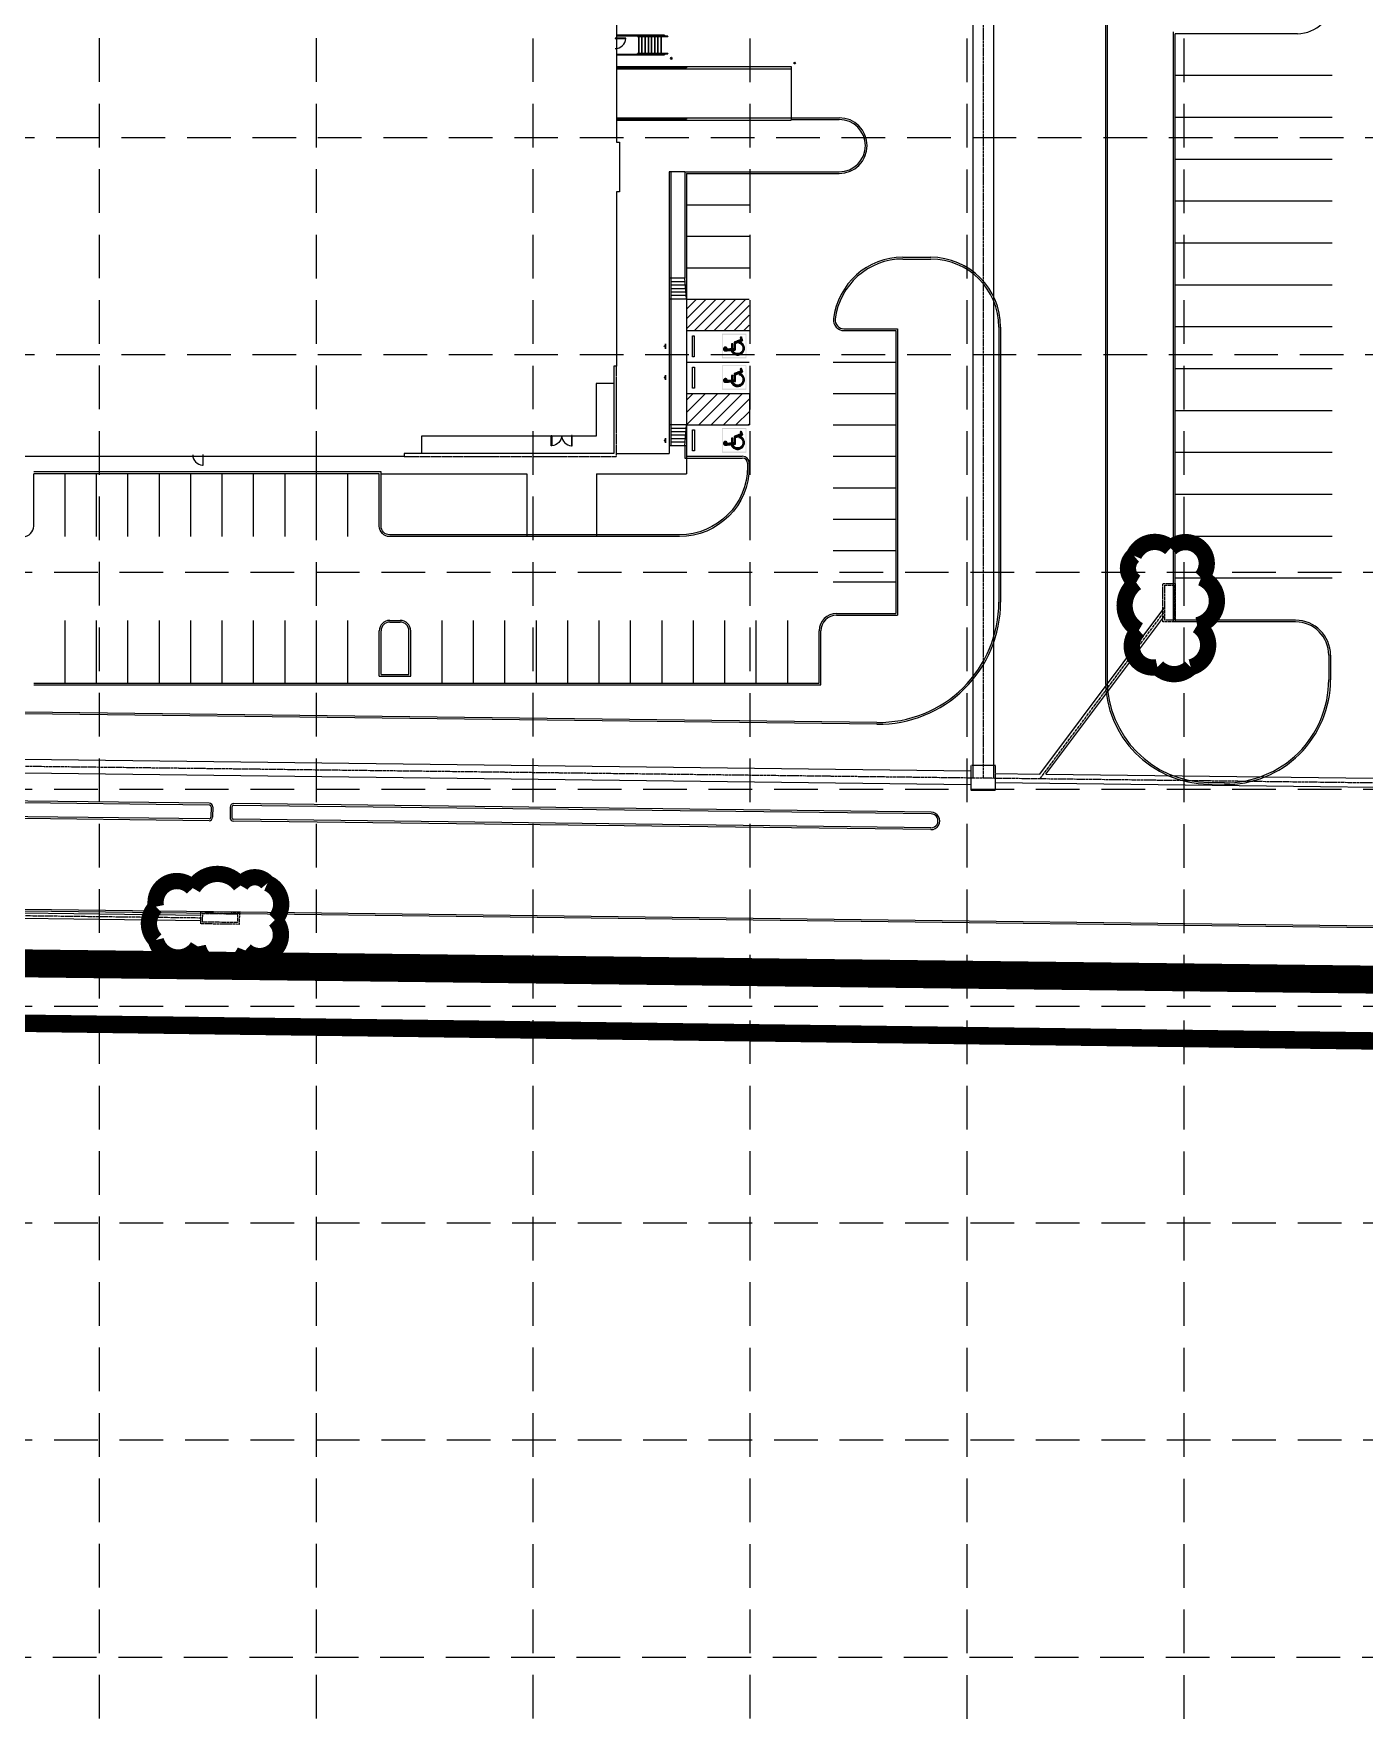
# Model space of a CAD drawing. Header units: inches. Extents: x 2412594 to 2415086, y 7034205 to 7038188.
# Drawn here: x 2413759.4 to 2414140.6, y 7034687.2 to 7035169.7 of the extents above; entities that cross this region are included whole.
import ezdxf

# ---------------------------------------------------------------- set-up
doc = ezdxf.new("R2010")
doc.units = ezdxf.units.IN
doc.header["$MEASUREMENT"] = 0
for name, pattern in [('2752-06.112 Base Storm$0$CNTRLN', [1.125, 0.75, -0.125, 0.125, -0.125]), ('2752-06.112 Base Storm$0$DITCH', [1.45, 1.1, -0.05, 0.05, -0.05, 0.05, -0.05, 0.05, -0.05]), ('HIDDEN', [0.375, 0.25, -0.125]), ('HIDDEN2', [0.1875, 0.125, -0.0625])]:
    doc.linetypes.add(name, pattern=pattern)
for name, color, linetype in [('2752-06.112 Base Storm$0$P-STORM', 11, 'Continuous'), ('GRID', 254, 'HIDDEN'), ('LEGEND', 7, 'Continuous'), ('LIMITS OF DISTURBANCE', 1, 'HIDDEN'), ('P-BLDG', 7, 'Continuous'), ('P-PVMT', 3, 'Continuous'), ('P-STRIPE', 10, 'Continuous'), ('SILT FENCE', 200, 'Continuous'), ('STORM', 5, '2752-06.112 Base Storm$0$CNTRLN')]:
    doc.layers.add(name, color=color, linetype=linetype)

msp = doc.modelspace()

# ---------------------------------------------------------------- hatches: boundary and pattern name
at = {"layer": 'P-STRIPE'}
h = msp.add_hatch(color=252, dxfattribs=at)
h.paths.add_polyline_path([(2413963.35, 7035077.01), (2413956.83, 7035077.01), (2413956.83, 7035083.52), (2413963.35, 7035083.52)], flags=16)
h.paths.add_polyline_path([(2413963.59, 7035076.76), (2413963.59, 7035083.76), (2413956.59, 7035083.76), (2413956.59, 7035076.76)])
h = msp.add_hatch(color=252, dxfattribs=at)
edge = h.paths.add_edge_path()
edge.add_spline(control_points=[(2413960.5, 7035079.12), (2413959.06, 7035079), (2413957.61, 7035078.87), (2413957.61, 7035078.87), (2413957.61, 7035078.87), (2413957.05, 7035078.82), (2413957.04, 7035079.39), (2413957.03, 7035079.96), (2413957.6, 7035079.93), (2413958.16, 7035079.9), (2413958.1, 7035079.34), (2413958.7, 7035079.39), (2413959.3, 7035079.44), (2413959.3, 7035080.15), (2413959.3, 7035080.86), (2413959.51, 7035080.86), (2413959.72, 7035080.86), (2413959.72, 7035080.17), (2413959.72, 7035079.48), (2413959.9, 7035079.49), (2413960.08, 7035079.51), (2413960.08, 7035080.42), (2413960.08, 7035081.33), (2413961.05, 7035081.72), (2413962.02, 7035082.1), (2413961.9, 7035082.4), (2413961.78, 7035082.69), (2413961.98, 7035082.77), (2413962.18, 7035082.85), (2413962.37, 7035082.36), (2413962.56, 7035081.87), (2413961.53, 7035081.46), (2413960.5, 7035081.05), (2413960.5, 7035080.09), (2413960.5, 7035079.12)], knot_values=[0, 0, 0, 0.066667, 0.066667, 0.133333, 0.133333, 0.155556, 0.155556, 0.177778, 0.177778, 0.2, 0.2, 0.266667, 0.266667, 0.333333, 0.333333, 0.4, 0.4, 0.466667, 0.466667, 0.533333, 0.533333, 0.6, 0.6, 0.666667, 0.666667, 0.733333, 0.733333, 0.8, 0.8, 0.866667, 0.866667, 0.933333, 0.933333, 1, 1, 1], weights=[1, 1, 1, 1, 1, 0.682014, 1, 0.682014, 1, 0.682014, 1, 1, 1, 1, 1, 1, 1, 1, 1, 1, 1, 1, 1, 1, 1, 1, 1, 1, 1, 1, 1, 1, 1, 1, 1], degree=2, periodic=0)
h = msp.add_hatch(color=252, dxfattribs=at)
edge = h.paths.add_edge_path()
edge.add_spline(control_points=[(2413961.99, 7035081.34), (2413964.38, 7035080.08), (2413962.44, 7035078.2), (2413960.51, 7035076.32), (2413959.32, 7035078.74), (2413959.55, 7035078.76), (2413959.78, 7035078.78), (2413961.01, 7035076.84), (2413962.34, 7035078.72), (2413963.66, 7035080.61), (2413961.41, 7035081.11), (2413961.7, 7035081.22), (2413961.99, 7035081.34)], knot_values=[0, 0, 0, 0.125, 0.125, 0.25, 0.25, 0.5, 0.5, 0.625, 0.625, 0.75, 0.75, 1, 1, 1], weights=[1, 0.588082, 1, 0.588082, 1, 1, 1, 0.555567, 1, 0.555567, 1, 1, 1], degree=2, periodic=0)
h = msp.add_hatch(color=252, dxfattribs=at)
h.paths.add_polyline_path([(2413963.36, 7035068.01), (2413956.84, 7035068.01), (2413956.84, 7035074.52), (2413963.36, 7035074.52)], flags=16)
h.paths.add_polyline_path([(2413963.6, 7035067.76), (2413963.6, 7035074.76), (2413956.6, 7035074.76), (2413956.6, 7035067.76)])
h = msp.add_hatch(color=252, dxfattribs=at)
edge = h.paths.add_edge_path()
edge.add_spline(control_points=[(2413960.51, 7035070.12), (2413959.07, 7035070), (2413957.63, 7035069.87), (2413957.63, 7035069.87), (2413957.63, 7035069.87), (2413957.06, 7035069.82), (2413957.05, 7035070.39), (2413957.04, 7035070.96), (2413957.61, 7035070.93), (2413958.18, 7035070.9), (2413958.11, 7035070.34), (2413958.71, 7035070.39), (2413959.31, 7035070.44), (2413959.31, 7035071.15), (2413959.31, 7035071.86), (2413959.52, 7035071.86), (2413959.73, 7035071.86), (2413959.73, 7035071.17), (2413959.73, 7035070.48), (2413959.91, 7035070.49), (2413960.09, 7035070.51), (2413960.09, 7035071.42), (2413960.09, 7035072.33), (2413961.06, 7035072.72), (2413962.03, 7035073.1), (2413961.91, 7035073.4), (2413961.79, 7035073.69), (2413961.99, 7035073.77), (2413962.19, 7035073.85), (2413962.38, 7035073.36), (2413962.58, 7035072.87), (2413961.54, 7035072.46), (2413960.51, 7035072.05), (2413960.51, 7035071.09), (2413960.51, 7035070.12)], knot_values=[0, 0, 0, 0.066667, 0.066667, 0.133333, 0.133333, 0.155556, 0.155556, 0.177778, 0.177778, 0.2, 0.2, 0.266667, 0.266667, 0.333333, 0.333333, 0.4, 0.4, 0.466667, 0.466667, 0.533333, 0.533333, 0.6, 0.6, 0.666667, 0.666667, 0.733333, 0.733333, 0.8, 0.8, 0.866667, 0.866667, 0.933333, 0.933333, 1, 1, 1], weights=[1, 1, 1, 1, 1, 0.682014, 1, 0.682014, 1, 0.682014, 1, 1, 1, 1, 1, 1, 1, 1, 1, 1, 1, 1, 1, 1, 1, 1, 1, 1, 1, 1, 1, 1, 1, 1, 1], degree=2, periodic=0)
h = msp.add_hatch(color=252, dxfattribs=at)
edge = h.paths.add_edge_path()
edge.add_spline(control_points=[(2413962.01, 7035072.34), (2413964.39, 7035071.08), (2413962.45, 7035069.2), (2413960.52, 7035067.32), (2413959.33, 7035069.74), (2413959.56, 7035069.76), (2413959.79, 7035069.78), (2413961.03, 7035067.84), (2413962.35, 7035069.72), (2413963.67, 7035071.61), (2413961.42, 7035072.11), (2413961.71, 7035072.22), (2413962.01, 7035072.34)], knot_values=[0, 0, 0, 0.125, 0.125, 0.25, 0.25, 0.5, 0.5, 0.625, 0.625, 0.75, 0.75, 1, 1, 1], weights=[1, 0.588082, 1, 0.588082, 1, 1, 1, 0.555567, 1, 0.555567, 1, 1, 1], degree=2, periodic=0)
h = msp.add_hatch(dxfattribs=at)
h.set_pattern_fill('ANSI31', color=252, scale=20, style=0)
h.set_pattern_definition([(45, (2413946.4371, 7035057.6783), (-1.76777, 1.76777), [])])
h.paths.add_polyline_path([(2413964.45, 7035066.68), (2413946.44, 7035066.68), (2413946.44, 7035057.68), (2413964.33, 7035057.68), (2413964.45, 7035057.79)])
h = msp.add_hatch(color=252, dxfattribs=at)
h.paths.add_polyline_path([(2413963.36, 7035050), (2413956.84, 7035050), (2413956.84, 7035056.52), (2413963.36, 7035056.52)], flags=16)
h.paths.add_polyline_path([(2413963.6, 7035049.76), (2413963.6, 7035056.76), (2413956.6, 7035056.76), (2413956.6, 7035049.76)])
h = msp.add_hatch(color=252, dxfattribs=at)
edge = h.paths.add_edge_path()
edge.add_spline(control_points=[(2413960.51, 7035052.12), (2413959.07, 7035051.99), (2413957.63, 7035051.86), (2413957.63, 7035051.86), (2413957.63, 7035051.86), (2413957.06, 7035051.81), (2413957.05, 7035052.38), (2413957.04, 7035052.95), (2413957.61, 7035052.93), (2413958.18, 7035052.9), (2413958.11, 7035052.33), (2413958.71, 7035052.38), (2413959.31, 7035052.43), (2413959.31, 7035053.14), (2413959.31, 7035053.85), (2413959.52, 7035053.85), (2413959.73, 7035053.85), (2413959.73, 7035053.16), (2413959.73, 7035052.47), (2413959.91, 7035052.49), (2413960.09, 7035052.5), (2413960.09, 7035053.42), (2413960.09, 7035054.33), (2413961.06, 7035054.71), (2413962.03, 7035055.1), (2413961.91, 7035055.39), (2413961.79, 7035055.69), (2413961.99, 7035055.76), (2413962.19, 7035055.84), (2413962.38, 7035055.35), (2413962.58, 7035054.86), (2413961.54, 7035054.45), (2413960.51, 7035054.04), (2413960.51, 7035053.08), (2413960.51, 7035052.12)], knot_values=[0, 0, 0, 0.066667, 0.066667, 0.133333, 0.133333, 0.155556, 0.155556, 0.177778, 0.177778, 0.2, 0.2, 0.266667, 0.266667, 0.333333, 0.333333, 0.4, 0.4, 0.466667, 0.466667, 0.533333, 0.533333, 0.6, 0.6, 0.666667, 0.666667, 0.733333, 0.733333, 0.8, 0.8, 0.866667, 0.866667, 0.933333, 0.933333, 1, 1, 1], weights=[1, 1, 1, 1, 1, 0.682014, 1, 0.682014, 1, 0.682014, 1, 1, 1, 1, 1, 1, 1, 1, 1, 1, 1, 1, 1, 1, 1, 1, 1, 1, 1, 1, 1, 1, 1, 1, 1], degree=2, periodic=0)
h = msp.add_hatch(color=252, dxfattribs=at)
edge = h.paths.add_edge_path()
edge.add_spline(control_points=[(2413962.01, 7035054.33), (2413964.39, 7035053.07), (2413962.45, 7035051.19), (2413960.52, 7035049.32), (2413959.33, 7035051.73), (2413959.56, 7035051.75), (2413959.79, 7035051.78), (2413961.03, 7035049.83), (2413962.35, 7035051.72), (2413963.67, 7035053.6), (2413961.42, 7035054.1), (2413961.71, 7035054.22), (2413962.01, 7035054.33)], knot_values=[0, 0, 0, 0.125, 0.125, 0.25, 0.25, 0.5, 0.5, 0.625, 0.625, 0.75, 0.75, 1, 1, 1], weights=[1, 0.588082, 1, 0.588082, 1, 1, 1, 0.555567, 1, 0.555567, 1, 1, 1], degree=2, periodic=0)

# ---------------------------------------------------------------- linework, layer by layer
at = {"layer": '2752-06.112 Base Storm$0$P-STORM', "color": 5}
for p, q in [((2414028.43, 7036058.84), (2414028.43, 7034956.57)), ((2414034.43, 7036058.84), (2414034.43, 7034956.57)), ((2414047.63, 7034957.62), (2414083.46, 7035005.48)), ((2413706.56, 7034962.56), (2414027.93, 7034958.61)), ((2414027.93, 7034954.61), (2413611.39, 7034959.72)), ((2413633.14, 7034917.89), (2413807.34, 7034915.76)), ((2413634.02, 7034919.38), (2413807.36, 7034917.26))]:
    msp.add_line(p, q, dxfattribs=at)
for points in [[(2414049.36, 7034957.6), (2414083.47, 7035003.1)], [(2414034.93, 7034957.78), (2414047.63, 7034957.62)]]:
    msp.add_lwpolyline(points, dxfattribs=at)
for points in [[(2414049.36, 7034957.6), (2414236.77, 7034955.3, 0.210562), (2414310.04, 7034986.52), (2414314.44, 7034991.22)], [(2414034.93, 7034955.28), (2414236.74, 7034952.8, 0.210562), (2414311.86, 7034984.81), (2414312.75, 7034985.76)]]:
    msp.add_lwpolyline(points, format="xyb", dxfattribs=at)
at = {"layer": 'GRID', "color": 252, "linetype": 'HIDDEN', "lineweight": 0, "ltscale": 50}
for p, q in [((2413778.27, 7034518.4), (2413778.27, 7038123.05)), ((2413840.42, 7034518.39), (2413840.42, 7038123.05)), ((2413902.57, 7034518.38), (2413902.57, 7038123.05)), ((2413964.71, 7034518.37), (2413964.71, 7038123.05)), ((2414026.86, 7034518.36), (2414026.86, 7038123.05)), ((2414089.01, 7034518.35), (2414089.01, 7038123.05)), ((2412659.63, 7035140.02), (2415021.2, 7035140.02)), ((2412659.63, 7035077.87), (2415021.2, 7035077.87)), ((2412659.04, 7035015.52), (2415020.61, 7035015.52)), ((2412659.04, 7034953.37), (2415020.61, 7034953.37)), ((2412659.04, 7034891.22), (2415020.61, 7034891.22)), ((2412659.04, 7034829.08), (2415020.61, 7034829.08)), ((2412659.04, 7034766.93), (2415020.61, 7034766.93)), ((2412658.72, 7034704.83), (2415018.64, 7034704.7))]:
    msp.add_line(p, q, dxfattribs=at)
at = {"layer": 'LEGEND', "color": 170, "ltscale": 100, "const_width": 4.66}
for points in [[(2414076.02, 7034998.84, 0.520567), (2414076.02, 7034998.84, 0.765195), (2414081.33, 7034988.3, 0.417879), (2414090.88, 7034988.23, 0.6649), (2414092.72, 7035000.28, 0.744833), (2414093.87, 7035013.88, 0.975642), (2414085.12, 7035022.34, 0.520567), (2414074.58, 7035020.23, 0.520567), (2414075.28, 7035012.5, 0.540264), (2414076.02, 7034998.84)], [(2413805.03, 7034924.99, 0.520567), (2413805.03, 7034924.99, 0.765195), (2413794.48, 7034919.68, 0.417879), (2413794.42, 7034910.12, 0.6649), (2413806.47, 7034908.28, 0.744833), (2413820.06, 7034907.14, 0.975642), (2413828.53, 7034915.89, 0.520567), (2413826.42, 7034926.43, 0.520567), (2413818.69, 7034925.73, 0.540264), (2413805.03, 7034924.99)]]:
    msp.add_lwpolyline(points, format="xyb", close=True, dxfattribs=at)
at = {"layer": 'LIMITS OF DISTURBANCE', "ltscale": 60, "const_width": 5}
msp.add_lwpolyline([(2414786.58, 7035859.94), (2414739.61, 7035922.32), (2414654.79, 7036041.88), (2414554.94, 7036271.98), (2414463.5, 7036453.57), (2414436.21, 7036571.18), (2414426.35, 7036933.74), (2413311.3, 7036935.34), (2413183.76, 7036923.44), (2413173.05, 7036917.91), (2413161.81, 7036918.85), (2413145.89, 7036915.1), (2413063.46, 7036887.01), (2413070.02, 7036868.29), (2413078.88, 7036845.68), (2413065.89, 7036577.29), (2413056.21, 7036041.03), (2413030.31, 7035479.11), (2413017.28, 7034895.95), (2414287.42, 7034879.34), (2414828.02, 7035457.38), (2414835.09, 7035727.38), (2414842.36, 7035789.59)], close=True, dxfattribs=at)
at = {"layer": 'P-BLDG', "color": 7, "linetype": 'Continuous', "lineweight": 30}
for p, q in [((2413940.11, 7035169.26), (2413926.44, 7035169.26)), ((2413940.11, 7035169.13), (2413926.44, 7035169.13)), ((2413941.11, 7035169.01), (2413932.44, 7035169.01)), ((2413932.44, 7035169.01), (2413932.44, 7035168.88)), ((2413941.11, 7035168.88), (2413932.44, 7035168.88)), ((2413932.78, 7035169.01), (2413932.78, 7035169.13)), ((2413932.78, 7035164.05), (2413932.78, 7035168.88)), ((2413933.69, 7035169.01), (2413933.69, 7035169.13)), ((2413933.69, 7035164.05), (2413933.69, 7035168.88)), ((2413934.61, 7035169.01), (2413934.61, 7035169.13)), ((2413934.61, 7035164.05), (2413934.61, 7035168.88)), ((2413935.53, 7035169.01), (2413935.53, 7035169.13)), ((2413935.53, 7035164.05), (2413935.53, 7035168.88)), ((2413936.44, 7035169.01), (2413936.44, 7035169.13)), ((2413936.44, 7035164.05), (2413936.44, 7035168.88)), ((2413937.36, 7035169.01), (2413937.36, 7035169.13)), ((2413937.36, 7035164.05), (2413937.36, 7035168.88)), ((2413938.28, 7035169.01), (2413938.28, 7035169.13)), ((2413938.28, 7035164.05), (2413938.28, 7035168.88)), ((2413939.19, 7035169.01), (2413939.19, 7035169.13)), ((2413939.19, 7035164.05), (2413939.19, 7035168.88)), ((2413940.11, 7035169.13), (2413940.11, 7035169.26)), ((2413941.11, 7035169.01), (2413941.11, 7035168.88)), ((2413940.11, 7035163.8), (2413926.44, 7035163.8)), ((2413940.11, 7035163.67), (2413926.44, 7035163.67)), ((2413941.11, 7035164.05), (2413932.44, 7035164.05)), ((2413932.44, 7035163.92), (2413932.44, 7035164.05)), ((2413941.11, 7035163.92), (2413932.44, 7035163.92)), ((2413932.78, 7035163.8), (2413932.78, 7035163.92)), ((2413933.69, 7035163.8), (2413933.69, 7035163.92)), ((2413934.61, 7035163.8), (2413934.61, 7035163.92)), ((2413935.53, 7035163.8), (2413935.53, 7035163.92)), ((2413936.44, 7035163.8), (2413936.44, 7035163.92)), ((2413937.36, 7035163.8), (2413937.36, 7035163.92)), ((2413938.28, 7035163.8), (2413938.28, 7035163.92)), ((2413939.19, 7035163.8), (2413939.19, 7035163.92)), ((2413940.11, 7035163.67), (2413940.11, 7035163.8)), ((2413941.11, 7035163.92), (2413941.11, 7035164.05))]:
    msp.add_line(p, q, dxfattribs=at)
at = {"layer": 'P-BLDG', "color": 7, "linetype": 'HIDDEN2'}
for p, q in [((2413926.44, 7035048.63), (2413926.44, 7035074.46)), ((2413865.61, 7035048.63), (2413926.44, 7035048.63))]:
    msp.add_line(p, q, dxfattribs=at)
at = {"layer": 'P-BLDG', "color": 7}
for p, q in [((2413925.6, 7035069.55), (2413920.6, 7035069.55)), ((2413920.6, 7035069.55), (2413920.6, 7035054.46)), ((2413870.52, 7035054.46), (2413870.52, 7035049.46)), ((2413920.6, 7035054.46), (2413870.52, 7035054.46))]:
    msp.add_line(p, q, dxfattribs=at)
msp.add_lwpolyline([(2413926.44, 7035458.63), (2413926.44, 7035138.63), (2413927.27, 7035138.63), (2413927.27, 7035124.46), (2413926.44, 7035124.46), (2413926.44, 7035074.46), (2413925.6, 7035074.46), (2413925.6, 7035049.46), (2413865.61, 7035049.46), (2413865.61, 7035048.63), (2413640.6, 7035048.63), (2413640.6, 7035047.8), (2413612.27, 7035047.8), (2413612.27, 7035048.63), (2413387.27, 7035048.63), (2413387.27, 7035049.46), (2413327.27, 7035049.46), (2413327.27, 7035074.46), (2413326.44, 7035074.46), (2413326.44, 7035124.46), (2413325.6, 7035124.46), (2413325.6, 7035138.63), (2413326.44, 7035138.63), (2413326.44, 7035458.63)], dxfattribs=at)
at = {"layer": 'P-BLDG', "color": 7, "extrusion": (0, 0, -1), "flags": 128}
msp.add_lwpolyline([(-2413926.03, 7035168.32), (-2413929.03, 7035168.32), (-2413929.03, 7035168.46), (-2413926.03, 7035168.46)], close=True, dxfattribs=at)
at = {"layer": 'P-BLDG', "color": 7, "extrusion": (0, 0, -1)}
for points in [[(-2413907.83, 7035054.65), (-2413907.83, 7035051.65), (-2413907.69, 7035051.65), (-2413907.69, 7035054.65)], [(-2413807.85, 7035049.11), (-2413807.85, 7035046.11), (-2413807.99, 7035046.11), (-2413807.99, 7035049.11)]]:
    msp.add_lwpolyline(points, close=True, dxfattribs=at)
at = {"layer": 'P-BLDG', "color": 7}
msp.add_lwpolyline([(2413913.54, 7035054.65), (2413913.54, 7035051.65), (2413913.69, 7035051.65), (2413913.69, 7035054.65)], close=True, dxfattribs=at)
at = {"layer": 'P-BLDG', "color": 7, "linetype": 'Continuous', "lineweight": 30}
msp.add_circle((2413942.11, 7035162.67), 0.25, dxfattribs=at)
at = {"layer": 'P-BLDG', "color": 7}
for centre, start, end in [((2413926.03, 7035168.46), 269.9999, 357.2137), ((2413913.69, 7035054.65), 179.9999, 267.2137), ((2413807.99, 7035049.11), 179.9999, 267.2137)]:
    msp.add_arc(centre, 3, start, end, dxfattribs=at)
at = {"layer": 'P-BLDG', "color": 7, "extrusion": (0, 0, -1)}
msp.add_arc((-2413907.69, 7035054.65), 3, 179.9999, 267.2137, dxfattribs=at)
at = {"layer": 'P-PVMT', "color": 7}
for p, q in [((2414066.43, 7035173.38), (2414066.43, 7034984.72)), ((2414066.93, 7035173.38), (2414066.93, 7034984.72)), ((2414085.93, 7035001.22), (2414085.93, 7035170.21)), ((2414121.43, 7035169.71), (2414086.43, 7035169.71)), ((2414086.43, 7035001.72), (2414086.43, 7035169.71)), ((2413926.44, 7035160.3), (2413976.44, 7035160.3)), ((2413946.44, 7035160.02), (2413926.44, 7035160.02)), ((2413946.44, 7035159.91), (2413926.44, 7035159.91)), ((2413926.44, 7035159.63), (2413976.44, 7035159.63)), ((2413946.44, 7035160.02), (2413946.44, 7035159.91)), ((2413976.44, 7035160.3), (2413976.44, 7035159.63)), ((2413976.44, 7035159.63), (2413976.44, 7035144.96)), ((2413926.44, 7035145.63), (2413976.44, 7035145.63)), ((2413946.44, 7035145.35), (2413926.44, 7035145.35)), ((2413946.44, 7035145.25), (2413926.44, 7035145.25)), ((2413926.44, 7035144.96), (2413976.44, 7035144.96)), ((2413946.44, 7035145.35), (2413946.44, 7035145.25)), ((2413976.44, 7035145.63), (2413990.21, 7035145.63)), ((2413976.44, 7035145.13), (2413990.22, 7035145.13)), ((2413941.45, 7035130.18), (2413941.45, 7035049.51)), ((2413945.94, 7035130.18), (2413941.45, 7035130.18)), ((2413941.95, 7035130.18), (2413941.95, 7035051.68)), ((2413945.94, 7035130.18), (2413945.94, 7035099.67)), ((2413945.94, 7035130.18), (2413990.22, 7035130.18)), ((2413946.44, 7035129.68), (2413946.44, 7035048.68)), ((2413946.44, 7035129.68), (2413990.22, 7035129.68)), ((2414008.43, 7035105.68), (2414011.43, 7035105.68)), ((2414008.43, 7035105.18), (2414011.43, 7035105.18)), ((2414011.43, 7035105.68), (2414016.43, 7035105.68)), ((2414011.43, 7035105.18), (2414016.43, 7035105.18)), ((2413945.94, 7035099.68), (2413941.45, 7035099.68)), ((2413946.44, 7035093.68), (2413945.94, 7035099.68)), ((2413946.44, 7035093.68), (2413941.45, 7035093.68)), ((2413991.55, 7035085.18), (2414006.93, 7035085.18)), ((2413991.55, 7035084.68), (2414006.43, 7035084.68)), ((2414006.43, 7035084.68), (2414006.43, 7035003.68)), ((2414006.93, 7035085.18), (2414006.93, 7035003.18)), ((2414035.93, 7035085.68), (2414035.93, 7035006.94)), ((2414036.43, 7035085.68), (2414036.43, 7035006.94)), ((2413946.44, 7035057.68), (2413941.44, 7035057.68)), ((2413945.94, 7035051.68), (2413946.44, 7035057.68)), ((2413926.46, 7035049.51), (2413941.45, 7035049.51)), ((2413946.44, 7035051.68), (2413941.44, 7035051.68)), ((2413945.94, 7035051.68), (2413945.94, 7035048.18)), ((2413945.94, 7035048.18), (2413962.44, 7035048.18)), ((2413946.44, 7035048.68), (2413962.44, 7035048.68)), ((2413946.44, 7035048.68), (2413946.44, 7035043.66)), ((2413858.94, 7035044.18), (2413759.44, 7035044.18)), ((2413759.44, 7035028.68), (2413759.44, 7035043.68)), ((2413858.44, 7035043.68), (2413759.44, 7035043.68)), ((2413858.44, 7035028.68), (2413858.44, 7035043.68)), ((2413858.94, 7035028.68), (2413858.94, 7035044.18)), ((2413858.94, 7035043.68), (2413900.7, 7035043.68)), ((2413900.7, 7035043.68), (2413900.7, 7035025.66)), ((2413920.62, 7035043.66), (2413920.62, 7035025.66)), ((2413920.62, 7035043.66), (2413946.44, 7035043.66)), ((2413963.94, 7035046.68), (2413963.94, 7035045.68)), ((2413964.44, 7035046.68), (2413964.44, 7035045.68)), ((2413944.44, 7035026.18), (2413861.44, 7035026.18)), ((2413944.44, 7035025.68), (2413861.44, 7035025.68)), ((2413861.44, 7035001.68), (2413864.44, 7035001.68)), ((2413861.44, 7035001.18), (2413864.44, 7035001.18)), ((2413989.44, 7035003.68), (2414006.43, 7035003.68)), ((2413989.44, 7035003.18), (2414006.93, 7035003.18)), ((2414120.93, 7035001.22), (2414085.93, 7035001.22)), ((2414120.93, 7035001.72), (2414086.43, 7035001.72)), ((2413858.44, 7034985.68), (2413858.44, 7034998.68)), ((2413858.94, 7034986.18), (2413858.94, 7034998.68)), ((2413866.94, 7034986.18), (2413866.94, 7034998.68)), ((2413867.44, 7034985.68), (2413867.44, 7034998.68)), ((2413984.44, 7034983.68), (2413984.44, 7034998.68)), ((2413984.94, 7034983.18), (2413984.94, 7034998.68)), ((2414130.43, 7034991.72), (2414130.43, 7034984.66)), ((2414130.93, 7034991.72), (2414130.93, 7034984.66)), ((2413858.44, 7034985.68), (2413867.44, 7034985.68)), ((2413858.94, 7034986.18), (2413866.94, 7034986.18)), ((2414001, 7034971.94), (2413255.91, 7034981.08)), ((2414001.01, 7034972.44), (2413255.92, 7034981.58)), ((2413759.44, 7034983.68), (2413858.44, 7034983.68)), ((2413759.44, 7034983.18), (2413866.94, 7034983.18)), ((2413858.44, 7034983.68), (2413867.44, 7034983.68)), ((2413866.94, 7034983.18), (2413867.44, 7034983.18)), ((2413867.44, 7034983.68), (2413984.44, 7034983.68)), ((2413867.44, 7034983.18), (2413984.94, 7034983.18)), ((2413809.69, 7034944.79), (2413262.59, 7034951.5)), ((2413809.74, 7034948.79), (2413262.64, 7034955.5)), ((2413809.75, 7034949.29), (2413262.65, 7034956)), ((2414100.56, 7034954.66), (2414096.06, 7034954.72)), ((2414100.57, 7034955.16), (2414096.07, 7034955.22)), ((2413809.69, 7034944.29), (2413262.59, 7034951)), ((2413810.24, 7034948.28), (2413810.2, 7034945.28)), ((2413810.74, 7034948.28), (2413810.7, 7034945.28)), ((2413815.74, 7034948.22), (2413815.7, 7034945.22)), ((2413816.24, 7034948.21), (2413816.2, 7034945.21)), ((2414016.51, 7034946.25), (2413816.74, 7034948.7)), ((2414016.52, 7034946.75), (2413816.75, 7034949.2)), ((2414016.47, 7034942.25), (2413816.69, 7034944.7)), ((2414016.46, 7034941.75), (2413816.69, 7034944.2)), ((2414247.27, 7034912.36), (2413220.09, 7034924.96)), ((2414247.28, 7034912.86), (2413220.1, 7034925.46))]:
    msp.add_line(p, q, dxfattribs=at)
at = {"layer": 'P-PVMT', "color": 7, "flags": 128}
for points in [[(2413948.19, 7035083.18), (2413948.69, 7035083.18), (2413948.69, 7035077.18), (2413948.19, 7035077.18), (2413948.19, 7035083.18)], [(2413948.2, 7035074.22), (2413948.7, 7035074.22), (2413948.7, 7035068.22), (2413948.2, 7035068.22), (2413948.2, 7035074.22)], [(2413948.2, 7035056.22), (2413948.7, 7035056.22), (2413948.7, 7035050.22), (2413948.2, 7035050.22), (2413948.2, 7035056.22)]]:
    msp.add_lwpolyline(points, dxfattribs=at)
for points in [[(2413940.44, 7035079.49), (2413940.4, 7035079.49), (2413940.39, 7035080.87), (2413940.43, 7035080.87)], [(2413940.45, 7035070.54), (2413940.41, 7035070.53), (2413940.4, 7035071.91), (2413940.45, 7035071.91)], [(2413940.45, 7035052.54), (2413940.41, 7035052.54), (2413940.4, 7035053.91), (2413940.45, 7035053.91)]]:
    msp.add_lwpolyline(points, close=True, dxfattribs=at)
at = {"layer": 'P-PVMT', "color": 7}
for centre, radius in [((2413977.44, 7035161.3), 0.25), ((2413940.23, 7035080.18), 0.167), ((2413940.24, 7035071.22), 0.167), ((2413940.24, 7035053.22), 0.167)]:
    msp.add_circle(centre, radius, dxfattribs=at)
for centre, radius, start, end in [((2414121.43, 7035179.71), 10, 270, 0), ((2413990.21, 7035137.65), 7.98, 270, 90), ((2413990.21, 7035137.65), 7.48, 270, 90), ((2414008.43, 7035085.68), 20, 90, 173.2437), ((2414008.43, 7035085.68), 19.5, 90, 173.2437), ((2414016.43, 7035085.68), 20, 0, 90), ((2414016.43, 7035085.68), 19.5, 0, 90), ((2413991.55, 7035087.68), 3, 173.2437, 270), ((2413991.55, 7035087.68), 2.5, 173.2437, 270), ((2413962.44, 7035046.68), 2, 0, 90), ((2413962.44, 7035046.68), 1.5, 0, 90), ((2413756.44, 7035028.68), 3, 270, 0), ((2414001.43, 7035006.94), 35, 269.2972, 0), ((2414001.43, 7035006.94), 34.5, 269.2972, 0), ((2413861.44, 7034998.68), 3, 90, 180), ((2413861.44, 7034998.68), 2.5, 90, 180), ((2413864.44, 7034998.68), 3, 0, 90), ((2413864.44, 7034998.68), 2.5, 0, 90), ((2413989.44, 7034998.68), 5, 90, 180), ((2413989.44, 7034998.68), 4.5, 90, 180), ((2414120.93, 7034991.72), 10, 0, 90), ((2414120.93, 7034991.72), 9.5, 0, 90), ((2414096.43, 7034984.72), 30, 180, 269.2972), ((2414096.43, 7034984.72), 29.5, 180, 269.2972), ((2414100.93, 7034984.66), 30, 269.2972, 0), ((2414100.93, 7034984.66), 29.5, 269.2972, 0), ((2413809.74, 7034948.29), 0.5, 359.2972, 89.2972), ((2413809.74, 7034948.29), 1, 359.2972, 89.2972), ((2413816.74, 7034948.2), 1, 89.2972, 179.2972), ((2413816.74, 7034948.2), 0.5, 89.2972, 179.2972), ((2414016.49, 7034944.25), 2.5, 269.2972, 89.2972), ((2413809.7, 7034945.29), 1, 269.2972, 359.2972), ((2413809.7, 7034945.29), 0.5, 269.2972, 359.2972), ((2413816.7, 7034945.2), 1, 179.2972, 269.2972), ((2413816.7, 7034945.2), 0.5, 179.2972, 269.2972), ((2414016.49, 7034944.25), 2, 269.2972, 89.2972)]:
    msp.add_arc(centre, radius, start, end, dxfattribs=at)
at = {"layer": 'P-PVMT', "color": 7, "extrusion": (0, 0, -1)}
for centre, radius, start, end in [((-2413944.44, 7035045.68), 20, 180, 270), ((-2413944.44, 7035045.68), 19.5, 180, 270), ((-2413861.44, 7035028.68), 3, 270, 0), ((-2413861.44, 7035028.68), 2.5, 270, 0)]:
    msp.add_arc(centre, radius, start, end, dxfattribs=at)
at = {"layer": 'P-STRIPE', "color": 252}
for p, q in [((2414131.43, 7035157.71), (2414086.43, 7035157.71)), ((2414131.43, 7035145.71), (2414086.43, 7035145.71)), ((2414131.43, 7035133.71), (2414086.43, 7035133.71)), ((2413946.44, 7035120.68), (2413964.44, 7035120.68)), ((2414131.43, 7035121.72), (2414086.43, 7035121.72)), ((2413946.44, 7035111.68), (2413964.44, 7035111.68)), ((2414131.43, 7035109.72), (2414086.43, 7035109.72)), ((2413946.44, 7035102.68), (2413964.44, 7035102.68)), ((2413946.02, 7035098.68), (2413941.95, 7035098.68)), ((2413946.1, 7035097.68), (2413941.95, 7035097.68)), ((2413946.19, 7035096.68), (2413941.95, 7035096.68)), ((2414131.43, 7035097.72), (2414086.43, 7035097.72)), ((2413946.27, 7035095.68), (2413941.95, 7035095.68)), ((2413946.35, 7035094.68), (2413941.95, 7035094.68)), ((2413946.44, 7035093.68), (2413964.44, 7035093.68)), ((2413946.44, 7035090.85), (2413949.27, 7035093.68)), ((2413946.44, 7035088.02), (2413952.09, 7035093.68)), ((2413946.44, 7035085.19), (2413954.92, 7035093.68)), ((2413948.75, 7035084.68), (2413957.75, 7035093.68)), ((2413951.58, 7035084.68), (2413960.58, 7035093.68)), ((2413954.41, 7035084.68), (2413963.41, 7035093.68)), ((2413957.24, 7035084.68), (2413964.44, 7035091.88)), ((2413960.06, 7035084.68), (2413964.44, 7035089.05)), ((2413946.44, 7035084.68), (2413964.44, 7035084.68)), ((2413962.89, 7035084.68), (2413964.44, 7035086.22)), ((2414131.43, 7035085.72), (2414086.43, 7035085.72)), ((2413946.44, 7035075.68), (2413964.44, 7035075.68)), ((2413988.44, 7035075.68), (2414006.43, 7035075.68)), ((2414131.43, 7035073.72), (2414086.43, 7035073.72)), ((2413946.44, 7035066.68), (2413964.44, 7035066.68)), ((2413964.45, 7035066.72), (2413964.45, 7035057.72)), ((2413988.44, 7035066.68), (2414006.43, 7035066.68)), ((2413946.44, 7035057.68), (2413964.44, 7035057.68)), ((2413964.38, 7035057.72), (2413964.45, 7035057.79)), ((2413988.44, 7035057.68), (2414006.43, 7035057.68)), ((2414131.43, 7035061.72), (2414086.43, 7035061.72)), ((2413946.35, 7035056.68), (2413941.94, 7035056.68)), ((2413946.27, 7035055.68), (2413941.94, 7035055.68)), ((2413946.19, 7035054.68), (2413941.94, 7035054.68)), ((2413946.1, 7035053.68), (2413941.94, 7035053.68)), ((2413946.02, 7035052.68), (2413941.94, 7035052.68)), ((2413988.44, 7035048.68), (2414006.43, 7035048.68)), ((2414131.43, 7035049.72), (2414086.43, 7035049.72)), ((2413768.44, 7035025.68), (2413768.44, 7035043.68)), ((2413777.44, 7035025.68), (2413777.44, 7035043.68)), ((2413786.44, 7035025.68), (2413786.44, 7035043.68)), ((2413795.44, 7035025.68), (2413795.44, 7035043.68)), ((2413804.44, 7035025.68), (2413804.44, 7035043.68)), ((2413813.44, 7035025.68), (2413813.44, 7035043.68)), ((2413822.44, 7035025.68), (2413822.44, 7035043.68)), ((2413831.44, 7035025.68), (2413831.44, 7035043.68)), ((2413840.44, 7035025.68), (2413840.44, 7035043.68)), ((2413849.44, 7035025.68), (2413849.44, 7035043.68)), ((2413988.44, 7035039.68), (2414006.43, 7035039.68)), ((2414131.43, 7035037.72), (2414086.43, 7035037.72)), ((2413988.44, 7035030.68), (2414006.43, 7035030.68)), ((2414131.43, 7035025.72), (2414086.43, 7035025.72)), ((2413988.44, 7035021.68), (2414006.43, 7035021.68)), ((2413988.44, 7035012.68), (2414006.43, 7035012.68)), ((2414131.43, 7035013.72), (2414086.43, 7035013.72)), ((2413768.44, 7034983.68), (2413768.44, 7035001.68)), ((2413777.44, 7034983.68), (2413777.44, 7035001.68)), ((2413786.44, 7034983.68), (2413786.44, 7035001.68)), ((2413795.44, 7034983.68), (2413795.44, 7035001.68)), ((2413804.44, 7034983.68), (2413804.44, 7035001.68)), ((2413813.44, 7034983.68), (2413813.44, 7035001.68)), ((2413822.44, 7034983.68), (2413822.44, 7035001.68)), ((2413831.44, 7034983.68), (2413831.44, 7035001.68)), ((2413840.44, 7034983.68), (2413840.44, 7035001.68)), ((2413849.44, 7034983.68), (2413849.44, 7035001.68)), ((2413876.44, 7034983.68), (2413876.44, 7035001.68)), ((2413885.44, 7034983.68), (2413885.44, 7035001.68)), ((2413894.44, 7034983.68), (2413894.44, 7035001.68)), ((2413903.44, 7034983.68), (2413903.44, 7035001.68)), ((2413912.44, 7034983.68), (2413912.44, 7035001.68)), ((2413921.44, 7034983.68), (2413921.44, 7035001.68)), ((2413930.44, 7034983.68), (2413930.44, 7035001.68)), ((2413939.44, 7034983.68), (2413939.44, 7035001.68)), ((2413948.44, 7034983.68), (2413948.44, 7035001.68)), ((2413957.44, 7034983.68), (2413957.44, 7035001.68)), ((2413966.44, 7034983.68), (2413966.44, 7035001.68)), ((2413975.44, 7034983.68), (2413975.44, 7035001.68))]:
    msp.add_line(p, q, dxfattribs=at)
for points, weights, knots in [([(2413960.5, 7035079.12), (2413959.06, 7035079), (2413957.61, 7035078.87), (2413957.61, 7035078.87), (2413957.61, 7035078.87), (2413957.05, 7035078.82), (2413957.04, 7035079.39), (2413957.03, 7035079.96), (2413957.6, 7035079.93), (2413958.16, 7035079.9), (2413958.1, 7035079.34), (2413958.7, 7035079.39), (2413959.3, 7035079.44), (2413959.3, 7035080.15), (2413959.3, 7035080.86), (2413959.51, 7035080.86), (2413959.72, 7035080.86), (2413959.72, 7035080.17), (2413959.72, 7035079.48), (2413959.9, 7035079.49), (2413960.08, 7035079.51), (2413960.08, 7035080.42), (2413960.08, 7035081.33), (2413961.05, 7035081.72), (2413962.02, 7035082.1), (2413961.9, 7035082.4), (2413961.78, 7035082.69), (2413961.98, 7035082.77), (2413962.18, 7035082.85), (2413962.37, 7035082.36), (2413962.56, 7035081.87), (2413961.53, 7035081.46), (2413960.5, 7035081.05), (2413960.5, 7035080.09), (2413960.5, 7035079.12)], [1, 1, 1, 1, 1, 0.682014096916, 1, 0.682014096916, 1, 0.682014096916, 1, 1, 1, 1, 1, 1, 1, 1, 1, 1, 1, 1, 1, 1, 1, 1, 1, 1, 1, 1, 1, 1, 1, 1, 1], [0, 0, 0, 0.066667, 0.066667, 0.133333, 0.133333, 0.155556, 0.155556, 0.177778, 0.177778, 0.2, 0.2, 0.266667, 0.266667, 0.333333, 0.333333, 0.4, 0.4, 0.466667, 0.466667, 0.533333, 0.533333, 0.6, 0.6, 0.666667, 0.666667, 0.733333, 0.733333, 0.8, 0.8, 0.866667, 0.866667, 0.933333, 0.933333, 1, 1, 1]), ([(2413961.99, 7035081.34), (2413964.38, 7035080.08), (2413962.44, 7035078.2), (2413960.51, 7035076.32), (2413959.32, 7035078.74), (2413959.55, 7035078.76), (2413959.78, 7035078.78), (2413961.01, 7035076.84), (2413962.34, 7035078.72), (2413963.66, 7035080.61), (2413961.41, 7035081.11), (2413961.7, 7035081.22), (2413961.99, 7035081.34)], [1, 0.588081654597, 1, 0.588081654597, 1, 1, 1, 0.555566877142, 1, 0.555566877142, 1, 1, 1], [0, 0, 0, 0.125, 0.125, 0.25, 0.25, 0.5, 0.5, 0.625, 0.625, 0.75, 0.75, 1, 1, 1]), ([(2413960.51, 7035070.12), (2413959.07, 7035070), (2413957.63, 7035069.87), (2413957.63, 7035069.87), (2413957.63, 7035069.87), (2413957.06, 7035069.82), (2413957.05, 7035070.39), (2413957.04, 7035070.96), (2413957.61, 7035070.93), (2413958.18, 7035070.9), (2413958.11, 7035070.34), (2413958.71, 7035070.39), (2413959.31, 7035070.44), (2413959.31, 7035071.15), (2413959.31, 7035071.86), (2413959.52, 7035071.86), (2413959.73, 7035071.86), (2413959.73, 7035071.17), (2413959.73, 7035070.48), (2413959.91, 7035070.49), (2413960.09, 7035070.51), (2413960.09, 7035071.42), (2413960.09, 7035072.33), (2413961.06, 7035072.72), (2413962.03, 7035073.1), (2413961.91, 7035073.4), (2413961.79, 7035073.69), (2413961.99, 7035073.77), (2413962.19, 7035073.85), (2413962.38, 7035073.36), (2413962.58, 7035072.87), (2413961.54, 7035072.46), (2413960.51, 7035072.05), (2413960.51, 7035071.09), (2413960.51, 7035070.12)], [1, 1, 1, 1, 1, 0.682014096916, 1, 0.682014096916, 1, 0.682014096916, 1, 1, 1, 1, 1, 1, 1, 1, 1, 1, 1, 1, 1, 1, 1, 1, 1, 1, 1, 1, 1, 1, 1, 1, 1], [0, 0, 0, 0.066667, 0.066667, 0.133333, 0.133333, 0.155556, 0.155556, 0.177778, 0.177778, 0.2, 0.2, 0.266667, 0.266667, 0.333333, 0.333333, 0.4, 0.4, 0.466667, 0.466667, 0.533333, 0.533333, 0.6, 0.6, 0.666667, 0.666667, 0.733333, 0.733333, 0.8, 0.8, 0.866667, 0.866667, 0.933333, 0.933333, 1, 1, 1]), ([(2413962.01, 7035072.34), (2413964.39, 7035071.08), (2413962.45, 7035069.2), (2413960.52, 7035067.32), (2413959.33, 7035069.74), (2413959.56, 7035069.76), (2413959.79, 7035069.78), (2413961.03, 7035067.84), (2413962.35, 7035069.72), (2413963.67, 7035071.61), (2413961.42, 7035072.11), (2413961.71, 7035072.22), (2413962.01, 7035072.34)], [1, 0.588081654597, 1, 0.588081654597, 1, 1, 1, 0.555566877142, 1, 0.555566877142, 1, 1, 1], [0, 0, 0, 0.125, 0.125, 0.25, 0.25, 0.5, 0.5, 0.625, 0.625, 0.75, 0.75, 1, 1, 1]), ([(2413960.51, 7035052.12), (2413959.07, 7035051.99), (2413957.63, 7035051.86), (2413957.63, 7035051.86), (2413957.63, 7035051.86), (2413957.06, 7035051.81), (2413957.05, 7035052.38), (2413957.04, 7035052.95), (2413957.61, 7035052.93), (2413958.18, 7035052.9), (2413958.11, 7035052.33), (2413958.71, 7035052.38), (2413959.31, 7035052.43), (2413959.31, 7035053.14), (2413959.31, 7035053.85), (2413959.52, 7035053.85), (2413959.73, 7035053.85), (2413959.73, 7035053.16), (2413959.73, 7035052.47), (2413959.91, 7035052.49), (2413960.09, 7035052.5), (2413960.09, 7035053.42), (2413960.09, 7035054.33), (2413961.06, 7035054.71), (2413962.03, 7035055.1), (2413961.91, 7035055.39), (2413961.79, 7035055.69), (2413961.99, 7035055.76), (2413962.19, 7035055.84), (2413962.38, 7035055.35), (2413962.58, 7035054.86), (2413961.54, 7035054.45), (2413960.51, 7035054.04), (2413960.51, 7035053.08), (2413960.51, 7035052.12)], [1, 1, 1, 1, 1, 0.682014096916, 1, 0.682014096916, 1, 0.682014096916, 1, 1, 1, 1, 1, 1, 1, 1, 1, 1, 1, 1, 1, 1, 1, 1, 1, 1, 1, 1, 1, 1, 1, 1, 1], [0, 0, 0, 0.066667, 0.066667, 0.133333, 0.133333, 0.155556, 0.155556, 0.177778, 0.177778, 0.2, 0.2, 0.266667, 0.266667, 0.333333, 0.333333, 0.4, 0.4, 0.466667, 0.466667, 0.533333, 0.533333, 0.6, 0.6, 0.666667, 0.666667, 0.733333, 0.733333, 0.8, 0.8, 0.866667, 0.866667, 0.933333, 0.933333, 1, 1, 1]), ([(2413962.01, 7035054.33), (2413964.39, 7035053.07), (2413962.45, 7035051.19), (2413960.52, 7035049.32), (2413959.33, 7035051.73), (2413959.56, 7035051.75), (2413959.79, 7035051.78), (2413961.03, 7035049.83), (2413962.35, 7035051.72), (2413963.67, 7035053.6), (2413961.42, 7035054.1), (2413961.71, 7035054.22), (2413962.01, 7035054.33)], [1, 0.588081654597, 1, 0.588081654597, 1, 1, 1, 0.555566877142, 1, 0.555566877142, 1, 1, 1], [0, 0, 0, 0.125, 0.125, 0.25, 0.25, 0.5, 0.5, 0.625, 0.625, 0.75, 0.75, 1, 1, 1])]:
    msp.add_rational_spline(points, weights, degree=2, knots=knots, dxfattribs=at)
at = {"layer": 'SILT FENCE', "const_width": 8}
msp.add_lwpolyline([(2414774.43, 7035864.02), (2414828.24, 7035780.5), (2414818.9, 7035729.15), (2414808.09, 7035466.67), (2414282.91, 7034897.1), (2413140.32, 7034910.87)], dxfattribs=at)
at = {"layer": 'STORM', "color": 5}
for p, q in [((2414031.43, 7036624.58), (2414031.43, 7034956.57)), ((2413633.58, 7034918.64), (2413807.35, 7034916.51))]:
    msp.add_line(p, q, dxfattribs=at)
msp.add_lwpolyline([(2413048.39, 7034901.83), (2413138.76, 7034949.39, -0.124823), (2413210.46, 7034966.64), (2414236.76, 7034954.05, 0.210562), (2414310.95, 7034985.67), (2414522.38, 7035211.29, 0.19049), (2414549.41, 7035279.66), (2414549.41, 7035881.51, 0.16465), (2414533.99, 7035927.06), (2414527.33, 7035935.77, -0.16465), (2414511.91, 7035981.33), (2414511.91, 7036110.22, 0.065543), (2414508.51, 7036136.1), (2414502.53, 7036158.4)], format="xyb", dxfattribs=at)
for points in [[(2414082.93, 7035001.22), (2414082.93, 7035012.22), (2414086.43, 7035012.22), (2414086.43, 7035001.22)], [(2414083.43, 7035001.72), (2414083.43, 7035011.72), (2414085.93, 7035011.72), (2414085.93, 7035001.72)], [(2413807.37, 7034918.26), (2413818.37, 7034918.12), (2413818.33, 7034914.62), (2413807.33, 7034914.76)], [(2413807.86, 7034917.75), (2413817.86, 7034917.63), (2413817.83, 7034915.13), (2413807.83, 7034915.25)]]:
    msp.add_lwpolyline(points, close=True, dxfattribs=at)
msp.add_lwpolyline([(2414047.76, 7034956.37), (2414083.41, 7035004.27)], dxfattribs=at)
at = {"layer": 'STORM', "color": 5, "linetype": '2752-06.112 Base Storm$0$DITCH'}
msp.add_lwpolyline([(2414034.93, 7034953.07), (2414034.93, 7034960.07), (2414027.93, 7034960.07), (2414027.93, 7034953.07)], close=True, dxfattribs=at)

doc.saveas('drawing.dxf')
